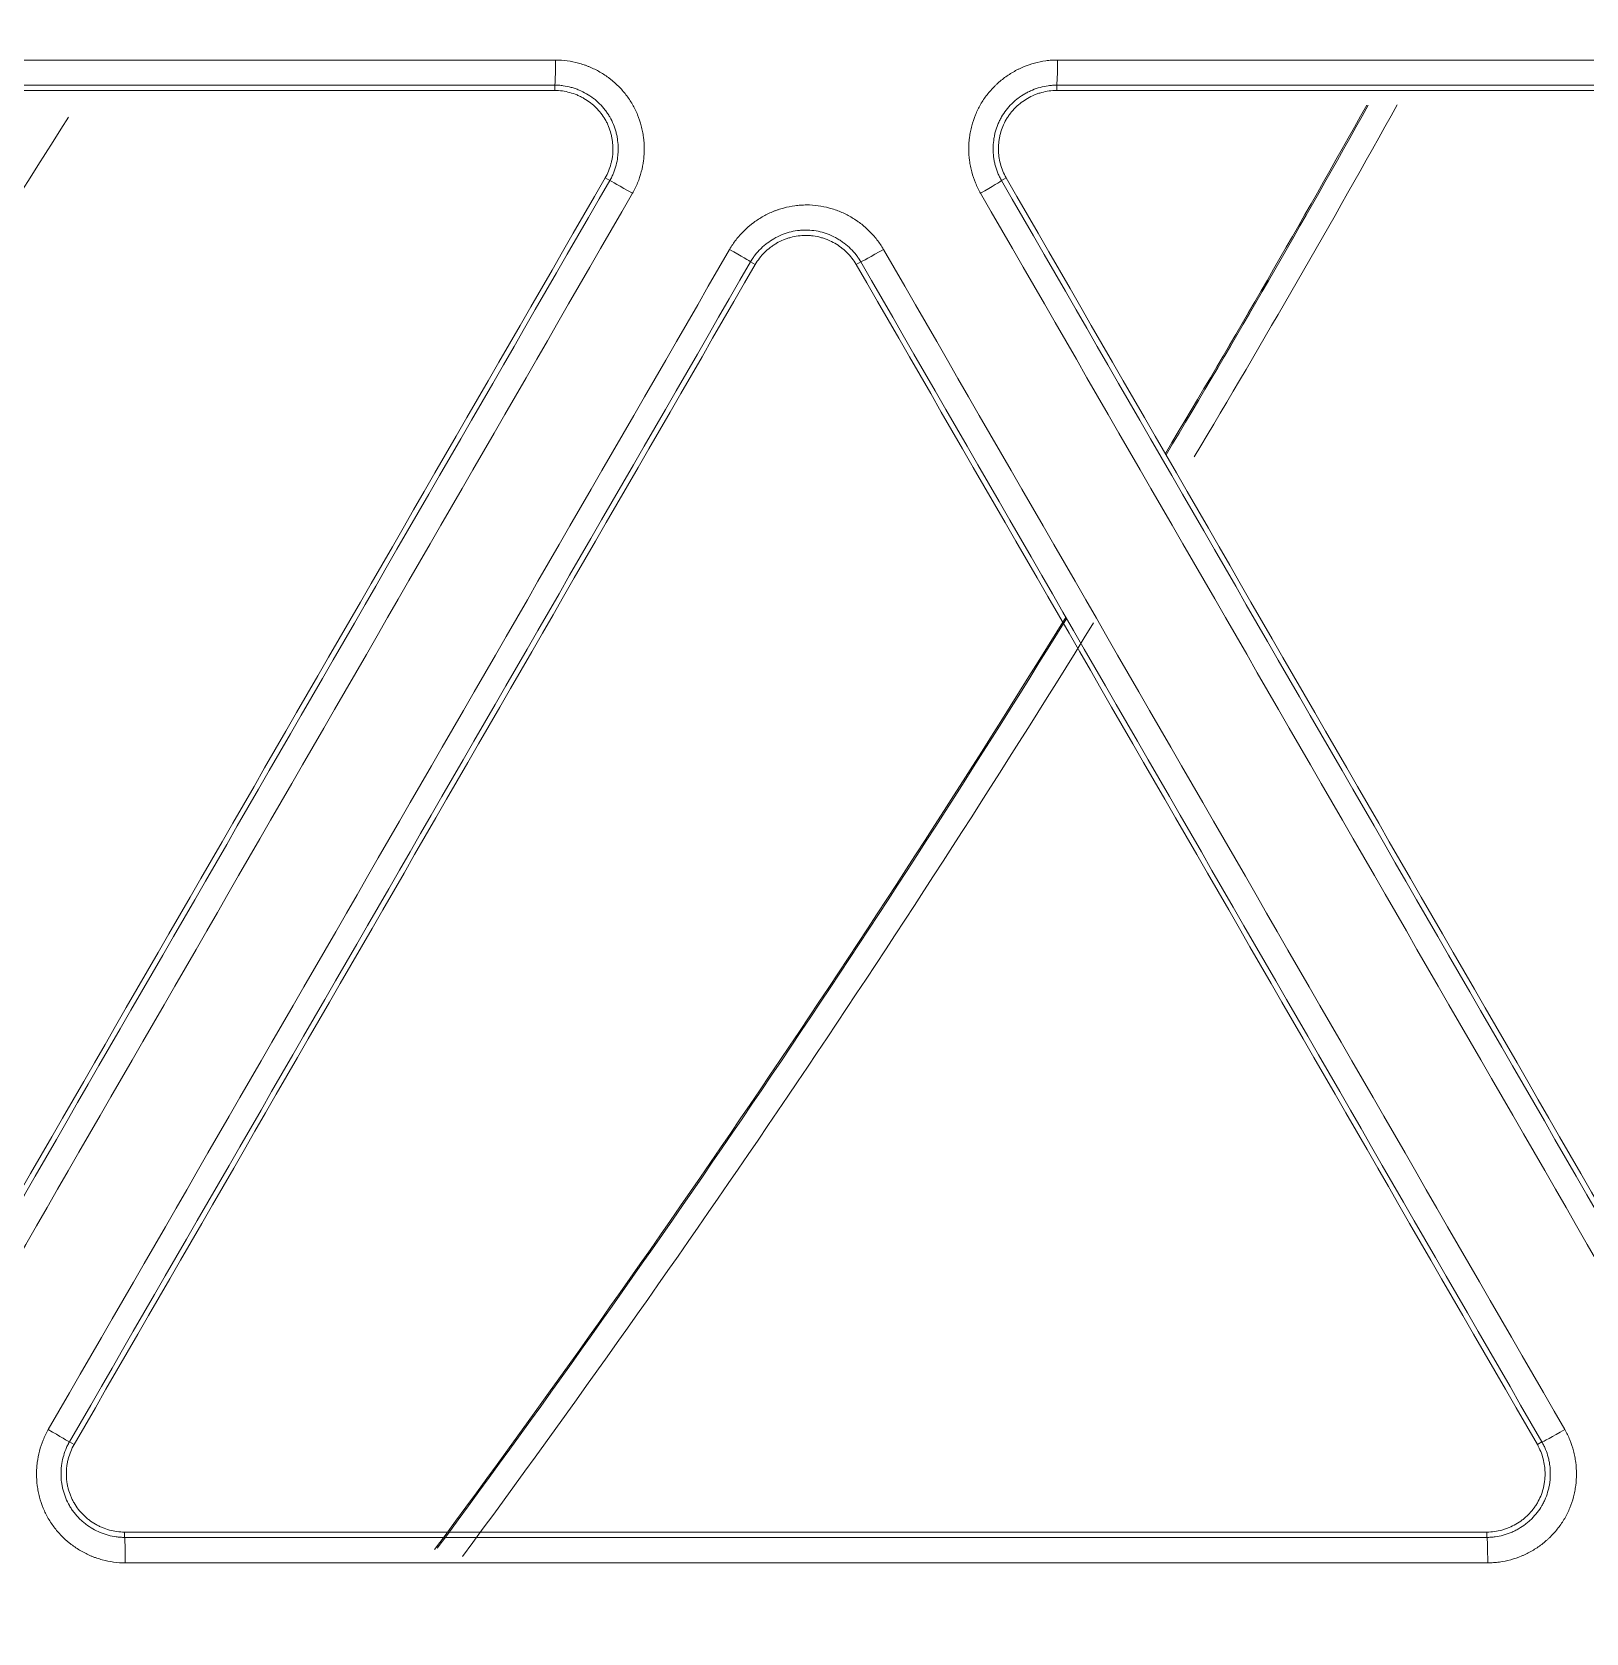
# Model space of a CAD drawing. Header units: inches. Extents: x 405346 to 489838, y -25612 to 14934.
# Drawn here: x 462990.19 to 463019.36, y 4169.62 to 4199.66 of the extents above; entities that cross this region are included whole.
import ezdxf

# ---------------------------------------------------------------- set-up
doc = ezdxf.new("R2010")
doc.units = ezdxf.units.IN
doc.header["$LTSCALE"] = 200
doc.header["$MEASUREMENT"] = 0
doc.layers.add('SS-EQ', color=2, linetype='Continuous', lineweight=20)

# ---------------------------------------------------------------- blocks, each defined once
blk = doc.blocks.new('4way무풍')
at = {"layer": 'SS-EQ'}
for p, q in [((205.27, -122.858), (205.27, -122.758)), ((214.692, -122.758), (214.692, -122.858)), ((206.303, -124.549), (206.217, -124.5)), ((213.744, -124.5), (213.657, -124.55)), ((209.033, -126.125), (208.946, -126.075)), ((211.014, -126.076), (210.928, -126.125)), ((196.159, -148.223), (196.246, -148.274)), ((223.716, -148.274), (223.802, -148.224)), ((197.193, -149.915), (197.193, -150.015)), ((222.768, -150.015), (222.768, -149.915))]:
    blk.add_line(p, q, dxfattribs=at)
for radius, start, end in [(252.562, 329.10823, 330.82119), (252.587, 329.10522, 330.82412), (253.06, 329.15854, 330.88612), (231.709, 323.57376, 327.83285), (252.562, 323.49629, 328.29385), (252.587, 323.50795, 328.29025), (253.06, 323.5424, 328.33368)]:
    blk.add_arc((0, 0), radius, start, end, dxfattribs=at)
for centre, major_axis, ratio, start_param, end_param in [((205.269, -122.285), (0, 0.474), 0.033313, 3.176519, 4.706329), ((214.691, -122.285), (0, -0.474), 0.035683, 0.034929, 1.565392), ((206.713, -124.786), (-0.41, 0.237), 0.011446, 4.680324, 6.248276), ((213.247, -124.786), (0.41, 0.237), 0.022472, 4.74, 6.24827), ((208.536, -125.838), (0.41, -0.237), 0.011691, 0.034909, 1.538435), ((211.424, -125.838), (-0.41, -0.237), 0.022371, 0.034915, 1.597839), ((195.748, -147.987), (-0.41, 0.237), 0.006425, 3.1765, 4.683123), ((224.212, -147.987), (-0.41, -0.237), 0.02373, 0.034916, 1.599178), ((197.193, -150.488), (0, -0.474), 0.02866, 1.561645, 3.106589), ((222.767, -150.489), (0, -0.474), 0.035796, 1.564148, 3.106578)]:
    blk.add_ellipse(centre, major_axis=major_axis, ratio=ratio, start_param=start_param, end_param=end_param, dxfattribs=at)
for points, knots in [([(346.359, 0), (346.359, -27.812), (346.359, -55.624), (346.359, -97.341), (346.359, -111.247), (346.359, -139.059), (346.359, -152.965), (346.359, -180.777), (346.359, -194.683), (346.359, -222.494), (346.359, -236.4), (346.359, -257.259), (346.358, -264.212), (346.359, -272.903), (346.359, -274.641), (346.359, -277.249), (346.359, -278.118), (346.358, -279.856), (346.358, -280.725), (346.358, -282.029), (346.358, -282.463), (346.358, -283.333), (346.359, -283.767), (346.359, -284.419), (346.359, -284.636), (346.359, -285.071), (346.358, -285.288), (346.355, -285.723), (346.353, -285.94), (346.346, -286.374), (346.341, -286.592), (346.322, -287.243), (346.305, -287.678), (346.262, -288.546), (346.236, -288.98), (346.174, -289.849), (346.138, -290.283), (346.078, -290.934), (346.057, -291.151), (346.012, -291.585), (345.894, -292.666), (345.748, -293.741), (345.479, -295.45), (345.327, -296.299), (344.817, -298.834), (344.407, -300.505), (343.687, -302.982), (343.172, -304.624), (342.294, -307.059), (341.638, -308.663), (341.119, -309.858), (340.941, -310.256), (340.714, -310.751), (340.668, -310.85), (340.576, -311.047), (340.437, -311.343), (339.919, -312.422), (339.029, -314.158), (338.177, -315.66), (336.854, -317.881), (335.912, -319.32), (334.41, -321.418), (333.379, -322.796), (331.741, -324.801), (330.589, -326.095), (329.702, -327.051), (329.403, -327.366), (329.024, -327.758), (328.947, -327.836), (328.795, -327.992), (328.566, -328.224), (327.719, -329.07), (326.303, -330.412), (324.35, -332.111), (322.332, -333.722), (320.944, -334.738), (319.535, -335.724), (318.819, -336.202), (317.367, -337.13), (315.893, -338.028), (314.376, -338.866), (313.222, -339.473), (312.835, -339.671), (312.249, -339.963), (312.054, -340.059), (311.662, -340.249), (309.896, -341.094), (308.103, -341.848), (305.68, -342.75), (304.055, -343.316), (302.408, -343.813), (299.923, -344.506), (298.245, -344.898), (295.697, -345.382), (294.842, -345.525), (293.766, -345.682), (293.551, -345.712), (293.12, -345.771), (292.903, -345.799), (292.254, -345.88), (291.821, -345.929), (290.523, -346.062), (289.657, -346.132), (288.357, -346.21), (287.924, -346.232), (287.057, -346.265), (286.624, -346.277), (285.974, -346.288), (285.757, -346.291), (285.323, -346.293), (285.107, -346.294), (284.673, -346.294), (284.456, -346.294), (284.023, -346.294), (283.806, -346.293), (283.156, -346.293), (282.722, -346.293), (281.855, -346.293), (281.421, -346.293), (280.121, -346.293), (279.253, -346.294), (277.519, -346.294), (276.652, -346.294), (274.051, -346.294), (272.316, -346.294), (267.113, -346.294), (263.645, -346.293), (256.708, -346.293), (253.239, -346.294), (242.833, -346.294), (235.896, -346.294), (222.022, -346.294), (215.084, -346.294), (194.273, -346.294), (180.399, -346.294), (152.65, -346.294), (138.775, -346.294), (111.027, -346.294), (97.152, -346.294), (69.404, -346.294), (55.529, -346.294), (34.718, -346.294), (27.78, -346.294), (13.906, -346.294), (6.969, -346.294), (0.032, -346.294)], [0, 0, 0, 0, 0.125, 0.125, 0.1875, 0.1875, 0.25, 0.25, 0.3125, 0.3125, 0.375, 0.375, 0.40625, 0.40625, 0.414063, 0.414063, 0.417969, 0.417969, 0.421875, 0.421875, 0.423828, 0.423828, 0.425781, 0.425781, 0.426758, 0.426758, 0.427734, 0.427734, 0.428711, 0.428711, 0.429688, 0.429688, 0.431641, 0.431641, 0.433594, 0.433594, 0.435547, 0.435547, 0.436523, 0.436523, 0.4375, 0.441406, 0.441406, 0.445313, 0.445313, 0.453125, 0.453125, 0.457031, 0.460938, 0.464844, 0.464844, 0.466797, 0.466797, 0.467285, 0.467285, 0.467773, 0.46875, 0.472656, 0.476563, 0.476563, 0.484375, 0.484375, 0.488281, 0.492188, 0.496094, 0.496094, 0.498047, 0.498047, 0.498535, 0.498535, 0.499023, 0.5, 0.503906, 0.507813, 0.511719, 0.515625, 0.515625, 0.519531, 0.519531, 0.523438, 0.527344, 0.527344, 0.529297, 0.529297, 0.530273, 0.530273, 0.53125, 0.539063, 0.539063, 0.542969, 0.546875, 0.546875, 0.554688, 0.554688, 0.558594, 0.558594, 0.55957, 0.55957, 0.560547, 0.560547, 0.5625, 0.5625, 0.566406, 0.566406, 0.568359, 0.568359, 0.570313, 0.570313, 0.571289, 0.571289, 0.572266, 0.572266, 0.573242, 0.573242, 0.574219, 0.574219, 0.576172, 0.576172, 0.578125, 0.578125, 0.582031, 0.582031, 0.585938, 0.585938, 0.59375, 0.59375, 0.609375, 0.609375, 0.625, 0.625, 0.65625, 0.65625, 0.6875, 0.6875, 0.75, 0.75, 0.8125, 0.8125, 0.875, 0.875, 0.9375, 0.9375, 0.96875, 0.96875, 1, 1, 1, 1]), ([(0.032, -345.099), (6.961, -345.099), (13.891, -345.099), (27.75, -345.099), (34.679, -345.099), (55.467, -345.099), (69.326, -345.098), (97.044, -345.098), (110.903, -345.097), (138.621, -345.096), (152.48, -345.096), (180.197, -345.094), (194.056, -345.092), (214.845, -345.09), (221.774, -345.089), (235.633, -345.086), (242.562, -345.085), (256.421, -345.082), (263.351, -345.081), (272.013, -345.079), (273.745, -345.079), (276.343, -345.079), (277.21, -345.078), (278.942, -345.078), (279.808, -345.077), (281.107, -345.076), (281.541, -345.076), (282.407, -345.076), (282.84, -345.076), (283.706, -345.076), (284.139, -345.076), (284.789, -345.074), (285.005, -345.074), (285.438, -345.071), (285.655, -345.069), (286.304, -345.06), (286.737, -345.049), (287.602, -345.017), (288.034, -344.997), (289.33, -344.922), (290.194, -344.853), (291.488, -344.722), (291.92, -344.673), (292.566, -344.593), (292.782, -344.566), (293.212, -344.508), (294.286, -344.358), (295.351, -344.18), (297.891, -343.699), (299.563, -343.307), (302.039, -342.615), (303.679, -342.118), (305.297, -341.551), (307.709, -340.648), (309.296, -339.976), (311.056, -339.138), (311.349, -338.996), (311.641, -338.853), (311.836, -338.756), (311.933, -338.707), (312.418, -338.464), (312.803, -338.265), (313.951, -337.656), (314.704, -337.236), (316.19, -336.364), (316.921, -335.913), (318.363, -334.982), (319.073, -334.502), (320.472, -333.511), (321.849, -332.491), (323.849, -330.872), (325.784, -329.163), (327.03, -327.964), (327.795, -327.195), (327.947, -327.041), (328.25, -326.729), (328.401, -326.573), (328.849, -326.102), (329.145, -325.785), (330.019, -324.826), (331.153, -323.527), (332.763, -321.515), (333.776, -320.132), (334.759, -318.728), (335.235, -318.016), (336.157, -316.57), (336.603, -315.837), (337.465, -314.35), (338.296, -312.842), (339.065, -311.291), (339.481, -310.406), (339.527, -310.308), (339.618, -310.111), (339.754, -309.815), (340.065, -309.123), (340.322, -308.527), (340.821, -307.331), (341.451, -305.727), (342.288, -303.291), (342.776, -301.648), (343.454, -299.169), (343.836, -297.496), (344.302, -294.959), (344.439, -294.108), (344.619, -292.825), (344.702, -292.181), (344.786, -291.427), (344.82, -291.104), (344.842, -290.888), (344.853, -290.779), (344.946, -289.807), (345.01, -288.942), (345.078, -287.644), (345.096, -287.212), (345.116, -286.563), (345.122, -286.347), (345.13, -285.914), (345.133, -285.698), (345.138, -285.266), (345.139, -285.049), (345.14, -284.617), (345.14, -284.4), (345.141, -283.752), (345.141, -283.319), (345.141, -282.67), (345.141, -282.454), (345.141, -282.021), (345.141, -281.805), (345.142, -281.156), (345.142, -280.724), (345.143, -279.426), (345.143, -278.561), (345.144, -276.831), (345.144, -275.966), (345.145, -273.37), (345.145, -271.64), (345.146, -262.989), (345.148, -256.069), (345.152, -235.306), (345.154, -221.465), (345.157, -193.782), (345.159, -179.94), (345.161, -152.257), (345.161, -138.416), (345.162, -110.732), (345.163, -69.208), (345.164, -27.683), (345.164, 0)], [0, 0, 0, 0, 0.03125, 0.03125, 0.0625, 0.0625, 0.125, 0.125, 0.1875, 0.1875, 0.25, 0.25, 0.3125, 0.3125, 0.34375, 0.34375, 0.375, 0.375, 0.40625, 0.40625, 0.414063, 0.414063, 0.417969, 0.417969, 0.421875, 0.421875, 0.423828, 0.423828, 0.425781, 0.425781, 0.427734, 0.427734, 0.428711, 0.428711, 0.429688, 0.429688, 0.431641, 0.431641, 0.433594, 0.433594, 0.4375, 0.4375, 0.439453, 0.439453, 0.44043, 0.44043, 0.441406, 0.445313, 0.445313, 0.453125, 0.453125, 0.457031, 0.460938, 0.460938, 0.46875, 0.46875, 0.469727, 0.470215, 0.470215, 0.470703, 0.470703, 0.472656, 0.472656, 0.476563, 0.476563, 0.480469, 0.480469, 0.484375, 0.484375, 0.488281, 0.492188, 0.496094, 0.5, 0.5, 0.500977, 0.500977, 0.501953, 0.501953, 0.503906, 0.503906, 0.507813, 0.511719, 0.515625, 0.515625, 0.519531, 0.519531, 0.523438, 0.523438, 0.527344, 0.53125, 0.53125, 0.531738, 0.531738, 0.532227, 0.533203, 0.535156, 0.535156, 0.539063, 0.542969, 0.546875, 0.546875, 0.554688, 0.554688, 0.558594, 0.558594, 0.560547, 0.561523, 0.562012, 0.562012, 0.5625, 0.5625, 0.566406, 0.566406, 0.568359, 0.568359, 0.569336, 0.569336, 0.570313, 0.570313, 0.571289, 0.571289, 0.572266, 0.572266, 0.574219, 0.574219, 0.575195, 0.575195, 0.576172, 0.576172, 0.578125, 0.578125, 0.582031, 0.582031, 0.585938, 0.585938, 0.59375, 0.59375, 0.625, 0.625, 0.6875, 0.6875, 0.75, 0.75, 0.8125, 0.8125, 0.875, 1, 1, 1, 1]), ([(179.707, -122.288), (183.971, -122.288), (188.234, -122.288), (196.76, -122.288), (201.022, -122.288), (205.285, -122.288)], [0, 0, 0, 0, 0.5, 0.5, 1, 1, 1, 1]), ([(205.285, -122.288), (205.358, -122.288), (205.431, -122.292), (205.574, -122.312), (205.645, -122.326), (205.75, -122.355), (205.785, -122.365), (205.837, -122.383), (205.854, -122.39), (205.889, -122.402), (205.905, -122.409), (205.989, -122.444), (206.119, -122.509), (206.24, -122.589), (206.313, -122.644), (206.327, -122.656), (206.356, -122.679), (206.398, -122.714), (206.438, -122.751), (206.515, -122.828), (206.563, -122.882), (206.629, -122.968), (206.65, -122.997), (206.691, -123.058), (206.711, -123.089), (206.766, -123.184), (206.829, -123.314), (206.875, -123.452), (206.899, -123.54), (206.903, -123.558), (206.911, -123.593), (206.915, -123.611), (206.926, -123.665), (206.931, -123.701), (206.945, -123.809), (206.95, -123.882), (206.95, -123.99), (206.948, -124.045), (206.944, -124.099), (206.941, -124.136), (206.939, -124.154), (206.927, -124.245), (206.899, -124.387), (206.853, -124.525), (206.812, -124.626), (206.797, -124.659), (206.765, -124.725), (206.748, -124.757), (206.729, -124.789)], [0, 0, 0, 0, 0.0625, 0.0625, 0.125, 0.125, 0.15625, 0.15625, 0.171875, 0.171875, 0.1875, 0.1875, 0.25, 0.3125, 0.3125, 0.328125, 0.328125, 0.34375, 0.375, 0.375, 0.4375, 0.4375, 0.46875, 0.46875, 0.5, 0.5, 0.5625, 0.625, 0.625, 0.640625, 0.640625, 0.65625, 0.65625, 0.6875, 0.6875, 0.75, 0.75, 0.78125, 0.796875, 0.796875, 0.8125, 0.8125, 0.875, 0.9375, 0.9375, 0.96875, 0.96875, 1, 1, 1, 1]), ([(213.263, -124.789), (213.227, -124.725), (213.195, -124.66), (213.14, -124.526), (213.117, -124.457), (213.089, -124.352), (213.081, -124.317), (213.07, -124.263), (213.067, -124.245), (213.061, -124.208), (213.058, -124.19), (213.047, -124.1), (213.038, -123.955), (213.047, -123.81), (213.058, -123.72), (213.061, -123.701), (213.067, -123.665), (213.07, -123.647), (213.081, -123.594), (213.089, -123.558), (213.117, -123.453), (213.139, -123.385), (213.181, -123.284), (213.196, -123.251), (213.228, -123.185), (213.245, -123.153), (213.3, -123.058), (213.381, -122.937), (213.477, -122.829), (213.542, -122.765), (213.555, -122.752), (213.582, -122.727), (213.595, -122.715), (213.637, -122.679), (213.665, -122.656), (213.751, -122.59), (213.812, -122.55), (213.906, -122.495), (213.954, -122.469), (214.003, -122.446), (214.037, -122.431), (214.054, -122.423), (214.138, -122.388), (214.275, -122.341), (214.417, -122.312), (214.525, -122.297), (214.561, -122.293), (214.634, -122.288), (214.671, -122.287), (214.708, -122.287)], [0, 0, 0, 0, 0.0625, 0.0625, 0.125, 0.125, 0.15625, 0.15625, 0.171875, 0.171875, 0.1875, 0.1875, 0.25, 0.3125, 0.3125, 0.328125, 0.328125, 0.34375, 0.34375, 0.375, 0.375, 0.4375, 0.4375, 0.46875, 0.46875, 0.5, 0.5, 0.5625, 0.625, 0.625, 0.640625, 0.640625, 0.65625, 0.65625, 0.6875, 0.6875, 0.75, 0.75, 0.78125, 0.796875, 0.796875, 0.8125, 0.8125, 0.875, 0.9375, 0.9375, 0.96875, 0.96875, 1, 1, 1, 1]), ([(205.27, -122.758), (201.007, -122.758), (196.745, -122.758), (188.22, -122.758), (183.958, -122.758), (179.695, -122.758)], [0, 0, 0, 0, 0.5, 0.5, 1, 1, 1, 1]), ([(205.27, -122.858), (201.008, -122.858), (196.745, -122.858), (188.22, -122.858), (183.958, -122.858), (179.695, -122.858)], [0, 0, 0, 0, 0.5, 0.5, 1, 1, 1, 1]), ([(206.303, -124.549), (206.305, -124.547), (206.307, -124.544), (206.31, -124.538), (206.315, -124.529), (206.319, -124.521), (206.329, -124.503), (206.335, -124.492), (206.352, -124.456), (206.362, -124.432), (206.392, -124.36), (206.424, -124.262), (206.444, -124.16), (206.452, -124.095), (206.454, -124.081), (206.456, -124.055), (206.457, -124.042), (206.46, -124.003), (206.461, -123.977), (206.461, -123.899), (206.457, -123.848), (206.447, -123.77), (206.443, -123.745), (206.436, -123.706), (206.433, -123.693), (206.427, -123.668), (206.424, -123.655), (206.408, -123.592), (206.391, -123.543), (206.352, -123.447), (206.329, -123.4), (206.29, -123.332), (206.276, -123.31), (206.247, -123.267), (206.231, -123.246), (206.184, -123.184), (206.149, -123.145), (206.094, -123.091), (206.066, -123.064), (206.036, -123.039), (206.015, -123.022), (206.005, -123.014), (205.953, -122.975), (205.866, -122.917), (205.773, -122.871), (205.701, -122.841), (205.677, -122.832), (205.627, -122.815), (205.602, -122.807), (205.527, -122.786), (205.477, -122.776), (205.4, -122.765), (205.361, -122.761), (205.315, -122.759), (205.292, -122.758), (205.283, -122.758), (205.276, -122.758), (205.273, -122.758), (205.27, -122.758)], [0, 0, 0, 0, 0.003906, 0.003906, 0.007813, 0.015625, 0.015625, 0.03125, 0.03125, 0.0625, 0.0625, 0.125, 0.1875, 0.1875, 0.203125, 0.203125, 0.21875, 0.21875, 0.25, 0.25, 0.3125, 0.3125, 0.34375, 0.34375, 0.359375, 0.359375, 0.375, 0.375, 0.4375, 0.4375, 0.5, 0.5, 0.53125, 0.53125, 0.5625, 0.5625, 0.625, 0.625, 0.65625, 0.671875, 0.671875, 0.6875, 0.6875, 0.75, 0.8125, 0.8125, 0.84375, 0.84375, 0.875, 0.875, 0.9375, 0.9375, 0.96875, 0.984375, 0.992188, 0.996094, 0.996094, 1, 1, 1, 1]), ([(205.27, -122.858), (205.318, -122.858), (205.366, -122.862), (205.46, -122.874), (205.553, -122.894), (205.643, -122.925), (205.71, -122.952), (205.732, -122.962), (205.775, -122.984), (205.796, -122.995), (205.857, -123.031), (205.897, -123.057), (205.954, -123.1), (205.972, -123.115), (206.008, -123.147), (206.026, -123.163), (206.077, -123.214), (206.14, -123.285), (206.193, -123.364), (206.229, -123.426), (206.241, -123.447), (206.262, -123.49), (206.271, -123.512), (206.298, -123.578), (206.313, -123.623), (206.331, -123.692), (206.339, -123.727), (206.345, -123.762), (206.349, -123.786), (206.351, -123.798), (206.359, -123.857), (206.365, -123.953), (206.359, -124.048), (206.35, -124.119), (206.346, -124.142), (206.337, -124.19), (206.331, -124.213), (206.313, -124.282), (206.298, -124.327), (206.262, -124.415), (206.242, -124.458), (206.217, -124.5)], [0, 0, 0, 0, 0.0625, 0.0625, 0.125, 0.1875, 0.1875, 0.21875, 0.21875, 0.25, 0.25, 0.3125, 0.3125, 0.34375, 0.34375, 0.375, 0.375, 0.4375, 0.5, 0.5, 0.53125, 0.53125, 0.5625, 0.5625, 0.625, 0.625, 0.65625, 0.671875, 0.671875, 0.6875, 0.6875, 0.75, 0.8125, 0.8125, 0.84375, 0.84375, 0.875, 0.875, 0.9375, 0.9375, 1, 1, 1, 1]), ([(214.692, -122.758), (214.688, -122.758), (214.685, -122.758), (214.678, -122.758), (214.669, -122.758), (214.659, -122.759), (214.639, -122.759), (214.626, -122.76), (214.587, -122.763), (214.561, -122.765), (214.483, -122.776), (214.382, -122.797), (214.284, -122.831), (214.223, -122.856), (214.211, -122.861), (214.187, -122.872), (214.152, -122.889), (214.118, -122.907), (214.05, -122.946), (214.007, -122.975), (213.945, -123.022), (213.925, -123.039), (213.885, -123.073), (213.866, -123.091), (213.81, -123.146), (213.776, -123.185), (213.712, -123.267), (213.683, -123.31), (213.644, -123.378), (213.631, -123.401), (213.608, -123.448), (213.598, -123.472), (213.568, -123.544), (213.552, -123.593), (213.532, -123.668), (213.524, -123.706), (213.517, -123.745), (213.512, -123.771), (213.511, -123.784), (213.502, -123.849), (213.496, -123.953), (213.502, -124.056), (213.512, -124.134), (213.516, -124.16), (213.526, -124.211), (213.532, -124.237), (213.552, -124.312), (213.568, -124.362), (213.598, -124.434), (213.614, -124.469), (213.635, -124.51), (213.646, -124.53), (213.65, -124.538), (213.654, -124.544), (213.655, -124.547), (213.657, -124.55)], [0, 0, 0, 0, 0.003906, 0.003906, 0.007813, 0.015625, 0.015625, 0.03125, 0.03125, 0.0625, 0.0625, 0.125, 0.1875, 0.1875, 0.203125, 0.203125, 0.21875, 0.25, 0.25, 0.3125, 0.3125, 0.34375, 0.34375, 0.375, 0.375, 0.4375, 0.4375, 0.5, 0.5, 0.53125, 0.53125, 0.5625, 0.5625, 0.625, 0.625, 0.65625, 0.671875, 0.671875, 0.6875, 0.6875, 0.75, 0.8125, 0.8125, 0.84375, 0.84375, 0.875, 0.875, 0.9375, 0.9375, 0.96875, 0.984375, 0.992187, 0.996094, 0.996094, 1, 1, 1, 1]), ([(213.744, -124.5), (213.72, -124.458), (213.699, -124.415), (213.663, -124.326), (213.633, -124.236), (213.615, -124.143), (213.607, -124.083), (213.606, -124.071), (213.603, -124.047), (213.6, -124.011), (213.599, -123.976), (213.599, -123.904), (213.602, -123.857), (213.612, -123.786), (213.615, -123.762), (213.625, -123.715), (213.63, -123.692), (213.648, -123.622), (213.678, -123.532), (213.72, -123.447), (213.756, -123.384), (213.769, -123.364), (213.796, -123.324), (213.81, -123.305), (213.853, -123.249), (213.885, -123.213), (213.936, -123.163), (213.962, -123.139), (213.989, -123.116), (214.008, -123.101), (214.017, -123.093), (214.065, -123.057), (214.144, -123.004), (214.23, -122.962), (214.296, -122.934), (214.318, -122.926), (214.364, -122.91), (214.386, -122.903), (214.455, -122.884), (214.502, -122.874), (214.596, -122.862), (214.643, -122.858), (214.692, -122.858)], [0, 0, 0, 0, 0.0625, 0.0625, 0.125, 0.1875, 0.1875, 0.203125, 0.203125, 0.21875, 0.25, 0.25, 0.3125, 0.3125, 0.34375, 0.34375, 0.375, 0.375, 0.4375, 0.5, 0.5, 0.53125, 0.53125, 0.5625, 0.5625, 0.625, 0.625, 0.65625, 0.671875, 0.671875, 0.6875, 0.6875, 0.75, 0.8125, 0.8125, 0.84375, 0.84375, 0.875, 0.875, 0.9375, 0.9375, 1, 1, 1, 1]), ([(208.552, -125.841), (208.588, -125.778), (208.629, -125.717), (208.718, -125.603), (208.766, -125.548), (208.843, -125.472), (208.87, -125.447), (208.911, -125.411), (208.925, -125.399), (208.953, -125.376), (208.968, -125.364), (209.04, -125.309), (209.161, -125.229), (209.291, -125.164), (209.375, -125.129), (209.393, -125.122), (209.427, -125.109), (209.444, -125.103), (209.496, -125.085), (209.53, -125.075), (209.635, -125.046), (209.706, -125.032), (209.814, -125.017), (209.85, -125.014), (209.923, -125.009), (209.96, -125.007), (210.069, -125.007), (210.214, -125.017), (210.356, -125.046), (210.444, -125.07), (210.461, -125.075), (210.496, -125.086), (210.514, -125.091), (210.566, -125.109), (210.6, -125.122), (210.7, -125.164), (210.765, -125.196), (210.859, -125.251), (210.906, -125.279), (210.951, -125.31), (210.981, -125.332), (210.995, -125.342), (211.068, -125.398), (211.178, -125.493), (211.274, -125.602), (211.341, -125.688), (211.362, -125.717), (211.403, -125.778), (211.422, -125.809), (211.441, -125.841)], [0, 0, 0, 0, 0.0625, 0.0625, 0.125, 0.125, 0.15625, 0.15625, 0.171875, 0.171875, 0.1875, 0.1875, 0.25, 0.3125, 0.3125, 0.328125, 0.328125, 0.34375, 0.34375, 0.375, 0.375, 0.4375, 0.4375, 0.46875, 0.46875, 0.5, 0.5, 0.5625, 0.625, 0.625, 0.640625, 0.640625, 0.65625, 0.65625, 0.6875, 0.6875, 0.75, 0.75, 0.78125, 0.796875, 0.796875, 0.8125, 0.8125, 0.875, 0.9375, 0.9375, 0.96875, 0.96875, 1, 1, 1, 1]), ([(211.014, -126.076), (211.013, -126.073), (211.011, -126.07), (211.008, -126.064), (211.003, -126.056), (210.998, -126.047), (210.987, -126.031), (210.98, -126.02), (210.958, -125.987), (210.943, -125.966), (210.895, -125.904), (210.826, -125.827), (210.747, -125.758), (210.695, -125.719), (210.685, -125.711), (210.663, -125.696), (210.631, -125.674), (210.598, -125.653), (210.53, -125.614), (210.484, -125.591), (210.412, -125.561), (210.388, -125.552), (210.338, -125.535), (210.313, -125.527), (210.238, -125.506), (210.187, -125.496), (210.084, -125.482), (210.033, -125.478), (209.954, -125.478), (209.928, -125.479), (209.876, -125.483), (209.85, -125.485), (209.773, -125.496), (209.722, -125.506), (209.647, -125.527), (209.61, -125.538), (209.573, -125.551), (209.548, -125.561), (209.536, -125.566), (209.476, -125.591), (209.383, -125.637), (209.296, -125.695), (209.234, -125.742), (209.213, -125.758), (209.174, -125.793), (209.155, -125.811), (209.099, -125.866), (209.065, -125.904), (209.017, -125.966), (208.994, -125.997), (208.969, -126.036), (208.958, -126.055), (208.952, -126.064), (208.949, -126.069), (208.947, -126.072), (208.946, -126.075)], [0, 0, 0, 0, 0.003906, 0.003906, 0.007813, 0.015625, 0.015625, 0.03125, 0.03125, 0.0625, 0.0625, 0.125, 0.1875, 0.1875, 0.203125, 0.203125, 0.21875, 0.25, 0.25, 0.3125, 0.3125, 0.34375, 0.34375, 0.375, 0.375, 0.4375, 0.4375, 0.5, 0.5, 0.53125, 0.53125, 0.5625, 0.5625, 0.625, 0.625, 0.65625, 0.671875, 0.671875, 0.6875, 0.6875, 0.75, 0.8125, 0.8125, 0.84375, 0.84375, 0.875, 0.875, 0.9375, 0.9375, 0.96875, 0.984375, 0.992187, 0.996094, 0.996094, 1, 1, 1, 1]), ([(209.033, -126.125), (209.057, -126.084), (209.084, -126.043), (209.142, -125.968), (209.206, -125.897), (209.277, -125.835), (209.325, -125.798), (209.335, -125.791), (209.354, -125.777), (209.384, -125.757), (209.415, -125.738), (209.476, -125.702), (209.519, -125.681), (209.585, -125.654), (209.607, -125.645), (209.653, -125.63), (209.676, -125.623), (209.745, -125.604), (209.838, -125.585), (209.933, -125.578), (210.005, -125.578), (210.029, -125.579), (210.077, -125.582), (210.1, -125.585), (210.171, -125.594), (210.217, -125.604), (210.286, -125.623), (210.32, -125.633), (210.354, -125.646), (210.376, -125.654), (210.388, -125.659), (210.443, -125.682), (210.528, -125.724), (210.607, -125.777), (210.665, -125.82), (210.683, -125.835), (210.719, -125.867), (210.737, -125.883), (210.788, -125.933), (210.819, -125.969), (210.878, -126.044), (210.904, -126.084), (210.928, -126.125)], [0, 0, 0, 0, 0.0625, 0.0625, 0.125, 0.1875, 0.1875, 0.203125, 0.203125, 0.21875, 0.25, 0.25, 0.3125, 0.3125, 0.34375, 0.34375, 0.375, 0.375, 0.4375, 0.5, 0.5, 0.53125, 0.53125, 0.5625, 0.5625, 0.625, 0.625, 0.65625, 0.671875, 0.671875, 0.6875, 0.6875, 0.75, 0.8125, 0.8125, 0.84375, 0.84375, 0.875, 0.875, 0.9375, 0.9375, 1, 1, 1, 1]), ([(197.206, -150.493), (197.133, -150.493), (197.06, -150.488), (196.917, -150.468), (196.846, -150.454), (196.741, -150.426), (196.706, -150.415), (196.654, -150.397), (196.637, -150.391), (196.602, -150.378), (196.586, -150.371), (196.502, -150.336), (196.372, -150.272), (196.251, -150.191), (196.178, -150.136), (196.164, -150.124), (196.135, -150.101), (196.093, -150.066), (196.053, -150.029), (195.976, -149.952), (195.928, -149.898), (195.862, -149.812), (195.841, -149.783), (195.8, -149.722), (195.78, -149.691), (195.726, -149.596), (195.662, -149.466), (195.616, -149.328), (195.592, -149.24), (195.588, -149.223), (195.58, -149.187), (195.576, -149.169), (195.565, -149.115), (195.56, -149.079), (195.546, -148.971), (195.541, -148.899), (195.541, -148.79), (195.543, -148.735), (195.547, -148.681), (195.551, -148.644), (195.553, -148.626), (195.564, -148.535), (195.592, -148.393), (195.638, -148.255), (195.679, -148.155), (195.694, -148.121), (195.726, -148.055), (195.744, -148.023), (195.762, -147.991)], [0, 0, 0, 0, 0.0625, 0.0625, 0.125, 0.125, 0.15625, 0.15625, 0.171875, 0.171875, 0.1875, 0.1875, 0.25, 0.3125, 0.3125, 0.328125, 0.328125, 0.34375, 0.375, 0.375, 0.4375, 0.4375, 0.46875, 0.46875, 0.5, 0.5, 0.5625, 0.625, 0.625, 0.640625, 0.640625, 0.65625, 0.65625, 0.6875, 0.6875, 0.75, 0.75, 0.78125, 0.796875, 0.796875, 0.8125, 0.8125, 0.875, 0.9375, 0.9375, 0.96875, 0.96875, 1, 1, 1, 1]), ([(224.229, -147.99), (224.266, -148.053), (224.298, -148.119), (224.353, -148.253), (224.376, -148.321), (224.403, -148.427), (224.412, -148.462), (224.422, -148.516), (224.425, -148.534), (224.431, -148.57), (224.434, -148.588), (224.445, -148.679), (224.455, -148.823), (224.445, -148.968), (224.434, -149.059), (224.431, -149.077), (224.425, -149.114), (224.422, -149.132), (224.412, -149.185), (224.403, -149.221), (224.376, -149.326), (224.353, -149.394), (224.311, -149.495), (224.297, -149.528), (224.264, -149.594), (224.247, -149.626), (224.192, -149.721), (224.111, -149.841), (224.015, -149.95), (223.951, -150.014), (223.937, -150.027), (223.911, -150.052), (223.897, -150.064), (223.856, -150.1), (223.827, -150.123), (223.741, -150.189), (223.68, -150.229), (223.586, -150.284), (223.538, -150.309), (223.489, -150.333), (223.455, -150.348), (223.439, -150.356), (223.354, -150.391), (223.217, -150.438), (223.075, -150.467), (222.967, -150.482), (222.931, -150.485), (222.858, -150.49), (222.821, -150.492), (222.784, -150.492)], [0, 0, 0, 0, 0.0625, 0.0625, 0.125, 0.125, 0.15625, 0.15625, 0.171875, 0.171875, 0.1875, 0.1875, 0.25, 0.3125, 0.3125, 0.328125, 0.328125, 0.34375, 0.34375, 0.375, 0.375, 0.4375, 0.4375, 0.46875, 0.46875, 0.5, 0.5, 0.5625, 0.625, 0.625, 0.640625, 0.640625, 0.65625, 0.65625, 0.6875, 0.6875, 0.75, 0.75, 0.78125, 0.796875, 0.796875, 0.8125, 0.8125, 0.875, 0.9375, 0.9375, 0.96875, 0.96875, 1, 1, 1, 1]), ([(196.159, -148.223), (196.157, -148.226), (196.155, -148.229), (196.152, -148.235), (196.147, -148.243), (196.142, -148.252), (196.133, -148.27), (196.127, -148.281), (196.11, -148.317), (196.099, -148.341), (196.07, -148.413), (196.037, -148.511), (196.018, -148.613), (196.009, -148.678), (196.008, -148.692), (196.005, -148.718), (196.004, -148.731), (196.002, -148.77), (196.001, -148.796), (196.001, -148.874), (196.004, -148.925), (196.014, -149.003), (196.019, -149.029), (196.028, -149.08), (196.034, -149.106), (196.054, -149.181), (196.071, -149.231), (196.11, -149.326), (196.133, -149.373), (196.172, -149.441), (196.186, -149.463), (196.215, -149.507), (196.23, -149.528), (196.278, -149.589), (196.313, -149.628), (196.368, -149.683), (196.396, -149.709), (196.426, -149.734), (196.447, -149.751), (196.457, -149.759), (196.509, -149.799), (196.596, -149.856), (196.689, -149.902), (196.761, -149.932), (196.785, -149.942), (196.835, -149.959), (196.86, -149.966), (196.935, -149.987), (196.986, -149.997), (197.063, -150.008), (197.102, -150.012), (197.147, -150.014), (197.17, -150.015), (197.18, -150.015), (197.187, -150.015), (197.19, -150.015), (197.193, -150.015)], [0, 0, 0, 0, 0.003906, 0.003906, 0.007813, 0.015625, 0.015625, 0.03125, 0.03125, 0.0625, 0.0625, 0.125, 0.1875, 0.1875, 0.203125, 0.203125, 0.21875, 0.21875, 0.25, 0.25, 0.3125, 0.3125, 0.34375, 0.34375, 0.375, 0.375, 0.4375, 0.4375, 0.5, 0.5, 0.53125, 0.53125, 0.5625, 0.5625, 0.625, 0.625, 0.65625, 0.671875, 0.671875, 0.6875, 0.6875, 0.75, 0.8125, 0.8125, 0.84375, 0.84375, 0.875, 0.875, 0.9375, 0.9375, 0.96875, 0.984375, 0.992188, 0.996094, 0.996094, 1, 1, 1, 1]), ([(197.193, -149.915), (197.145, -149.915), (197.097, -149.912), (197.002, -149.899), (196.909, -149.88), (196.819, -149.849), (196.753, -149.821), (196.731, -149.811), (196.688, -149.79), (196.667, -149.778), (196.606, -149.743), (196.566, -149.716), (196.509, -149.673), (196.491, -149.658), (196.454, -149.627), (196.437, -149.61), (196.386, -149.56), (196.323, -149.489), (196.27, -149.41), (196.234, -149.347), (196.222, -149.326), (196.201, -149.283), (196.192, -149.261), (196.165, -149.195), (196.15, -149.15), (196.132, -149.081), (196.124, -149.046), (196.117, -149.011), (196.114, -148.987), (196.112, -148.976), (196.104, -148.916), (196.098, -148.821), (196.104, -148.726), (196.113, -148.655), (196.117, -148.631), (196.126, -148.584), (196.132, -148.561), (196.15, -148.491), (196.165, -148.446), (196.201, -148.358), (196.221, -148.315), (196.246, -148.274)], [0, 0, 0, 0, 0.0625, 0.0625, 0.125, 0.1875, 0.1875, 0.21875, 0.21875, 0.25, 0.25, 0.3125, 0.3125, 0.34375, 0.34375, 0.375, 0.375, 0.4375, 0.5, 0.5, 0.53125, 0.53125, 0.5625, 0.5625, 0.625, 0.625, 0.65625, 0.671875, 0.671875, 0.6875, 0.6875, 0.75, 0.8125, 0.8125, 0.84375, 0.84375, 0.875, 0.875, 0.9375, 0.9375, 1, 1, 1, 1]), ([(222.768, -150.015), (222.771, -150.015), (222.774, -150.015), (222.781, -150.015), (222.791, -150.015), (222.801, -150.014), (222.82, -150.014), (222.833, -150.013), (222.873, -150.01), (222.899, -150.008), (222.976, -149.997), (223.077, -149.976), (223.175, -149.942), (223.236, -149.917), (223.248, -149.912), (223.272, -149.901), (223.307, -149.884), (223.341, -149.865), (223.409, -149.826), (223.452, -149.798), (223.514, -149.75), (223.534, -149.734), (223.574, -149.7), (223.593, -149.682), (223.648, -149.627), (223.717, -149.549), (223.775, -149.463), (223.815, -149.395), (223.827, -149.372), (223.85, -149.325), (223.861, -149.301), (223.89, -149.229), (223.906, -149.18), (223.926, -149.105), (223.935, -149.067), (223.942, -149.028), (223.946, -149.002), (223.948, -148.989), (223.956, -148.924), (223.962, -148.821), (223.956, -148.717), (223.946, -148.64), (223.942, -148.614), (223.932, -148.562), (223.926, -148.537), (223.906, -148.461), (223.89, -148.412), (223.861, -148.34), (223.845, -148.305), (223.824, -148.264), (223.813, -148.244), (223.808, -148.235), (223.805, -148.23), (223.803, -148.227), (223.802, -148.224)], [0, 0, 0, 0, 0.003906, 0.003906, 0.007813, 0.015625, 0.015625, 0.03125, 0.03125, 0.0625, 0.0625, 0.125, 0.1875, 0.1875, 0.203125, 0.203125, 0.21875, 0.25, 0.25, 0.3125, 0.3125, 0.34375, 0.34375, 0.375, 0.375, 0.4375, 0.5, 0.5, 0.53125, 0.53125, 0.5625, 0.5625, 0.625, 0.625, 0.65625, 0.671875, 0.671875, 0.6875, 0.6875, 0.75, 0.8125, 0.8125, 0.84375, 0.84375, 0.875, 0.875, 0.9375, 0.9375, 0.96875, 0.984375, 0.992187, 0.996094, 0.996094, 1, 1, 1, 1]), ([(223.716, -148.274), (223.74, -148.315), (223.761, -148.359), (223.797, -148.447), (223.827, -148.537), (223.845, -148.631), (223.853, -148.69), (223.854, -148.702), (223.856, -148.726), (223.859, -148.762), (223.86, -148.798), (223.86, -148.869), (223.857, -148.917), (223.848, -148.987), (223.844, -149.011), (223.835, -149.058), (223.83, -149.082), (223.812, -149.151), (223.781, -149.241), (223.74, -149.327), (223.704, -149.389), (223.691, -149.41), (223.664, -149.449), (223.65, -149.469), (223.606, -149.525), (223.575, -149.56), (223.524, -149.61), (223.498, -149.635), (223.47, -149.658), (223.452, -149.673), (223.442, -149.68), (223.395, -149.717), (223.315, -149.769), (223.23, -149.812), (223.164, -149.839), (223.142, -149.848), (223.096, -149.864), (223.073, -149.871), (223.004, -149.889), (222.958, -149.899), (222.864, -149.912), (222.816, -149.915), (222.768, -149.915)], [0, 0, 0, 0, 0.0625, 0.0625, 0.125, 0.1875, 0.1875, 0.203125, 0.203125, 0.21875, 0.25, 0.25, 0.3125, 0.3125, 0.34375, 0.34375, 0.375, 0.375, 0.4375, 0.5, 0.5, 0.53125, 0.53125, 0.5625, 0.5625, 0.625, 0.625, 0.65625, 0.671875, 0.671875, 0.6875, 0.6875, 0.75, 0.8125, 0.8125, 0.84375, 0.84375, 0.875, 0.875, 0.9375, 0.9375, 1, 1, 1, 1]), ([(197.193, -149.915), (201.456, -149.915), (205.719, -149.915), (214.244, -149.915), (218.506, -149.915), (222.768, -149.915)], [0, 0, 0, 0, 0.5, 0.5, 1, 1, 1, 1]), ([(197.193, -150.015), (201.456, -150.015), (205.719, -150.015), (214.244, -150.015), (218.506, -150.015), (222.768, -150.015)], [0, 0, 0, 0, 0.5, 0.5, 1, 1, 1, 1]), ([(222.784, -150.492), (218.522, -150.492), (214.259, -150.492), (205.733, -150.492), (201.47, -150.493), (197.206, -150.493)], [0, 0, 0, 0, 0.5, 0.5, 1, 1, 1, 1])]:
    blk.add_open_spline(points, degree=3, knots=knots, dxfattribs=at)
for points in [[(214.708, -122.287), (223.235, -122.287), (231.761, -122.287), (240.286, -122.287)], [(240.266, -122.758), (231.743, -122.758), (223.218, -122.758), (214.692, -122.758)], [(240.266, -122.858), (231.743, -122.858), (223.218, -122.858), (214.692, -122.858)], [(193.43, -146.648), (197.693, -139.265), (201.955, -131.882), (206.217, -124.5)], [(193.516, -146.698), (197.779, -139.315), (202.041, -131.932), (206.303, -124.549)], [(213.657, -124.55), (217.919, -131.933), (222.182, -139.316), (226.444, -146.698)], [(213.744, -124.5), (218.006, -131.883), (222.269, -139.265), (226.531, -146.648)], [(206.729, -124.789), (202.466, -132.172), (198.203, -139.556), (193.939, -146.939)], [(226.052, -146.938), (221.789, -139.555), (217.526, -132.172), (213.263, -124.789)], [(195.762, -147.991), (200.025, -140.608), (204.289, -133.224), (208.552, -125.841)], [(211.441, -125.841), (215.703, -133.224), (219.966, -140.607), (224.229, -147.99)], [(208.946, -126.075), (204.684, -133.458), (200.421, -140.84), (196.159, -148.223)], [(209.033, -126.125), (204.771, -133.508), (200.508, -140.891), (196.246, -148.274)], [(223.716, -148.274), (219.453, -140.891), (215.191, -133.508), (210.928, -126.125)], [(223.802, -148.224), (219.539, -140.841), (215.277, -133.458), (211.014, -126.076)]]:
    blk.add_open_spline(points, degree=3, dxfattribs=at)

msp = doc.modelspace()

# ---------------------------------------------------------------- block references
msp.add_blockref('4way무풍', (462794.732, 4321.426))

doc.saveas('drawing.dxf')
